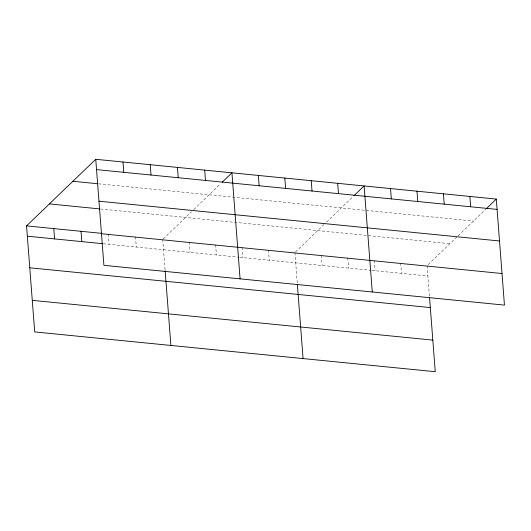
<?xml version="1.0" encoding="UTF-8"?>
<svg xmlns="http://www.w3.org/2000/svg" width="531" height="531" viewBox="0 0 531 531"><rect width="100%" height="100%" fill="white"/><g stroke="black" fill="none" stroke-linecap="round" stroke-linejoin="round"><path stroke-width="0.4" stroke-dasharray="2.65 1.99" d="M163.309 238.864L191.452 211.776M193.802 209.513L220.511 183.806M295.488 251.993L324.222 224.341M326.572 222.077L352.69 196.935M428.238 264.571L457.576 236.335M458.167 235.771L486.018 208.968M98.494 183.812L473.46 221.055M100.558 208.995L449.93 243.696M103.279 243.742L238.831 257.21M239.634 257.283L371.016 270.339M371.813 270.418L427.893 275.987M427.097 265.673L429.513 297.048M400.659 263.044L401.456 273.359M374.229 260.422L375.019 270.737M347.792 257.794L348.582 268.109M321.355 255.165L322.144 265.48M294.917 252.544L297.267 283.103M268.48 249.915L269.277 260.23M242.043 247.293L242.84 257.601M215.606 244.665L216.402 254.98M189.175 242.036L189.965 252.351M162.738 239.415L165.088 269.974M135.498 236.707L136.294 247.021M108.264 233.998L109.054 244.313"/><path stroke-width="0.8" d="M429.572 297.858L435.254 371.707L34.707 331.921L26.55 225.887L95.746 159.293L496.293 199.079L504.45 305.113L103.903 265.327L95.746 159.293M222.224 182.16L231.928 172.821L240.085 278.855M353.832 195.839L364.113 185.95L372.271 291.984M486.588 208.417L496.293 199.079M96.536 169.608L497.082 209.393M72.906 181.27L97.671 183.726M98.965 201.196L499.518 240.981M49.383 203.911L99.728 208.909M26.55 225.887L101.66 233.348M101.474 233.74L502.021 273.525M27.346 236.195L102.45 243.663M29.776 267.79L430.322 307.575M32.278 300.334L432.825 340.119M469.855 196.45L470.645 206.765M443.418 193.828L444.215 204.143M416.981 191.2L417.778 201.514M390.544 188.578L391.34 198.893M337.676 183.321L338.466 193.636M311.239 180.699L312.029 191.014M297.393 284.722L303.075 358.578M284.802 178.071L285.598 188.386M258.365 175.442L259.161 185.757M204.694 170.112L205.484 180.427M177.454 167.411L178.25 177.726M165.148 270.783L170.896 345.449M150.22 164.703L151.01 175.018M122.98 161.995L123.776 172.31M81.024 231.297L81.82 241.612M53.79 228.589L54.58 238.904"/></g></svg>
